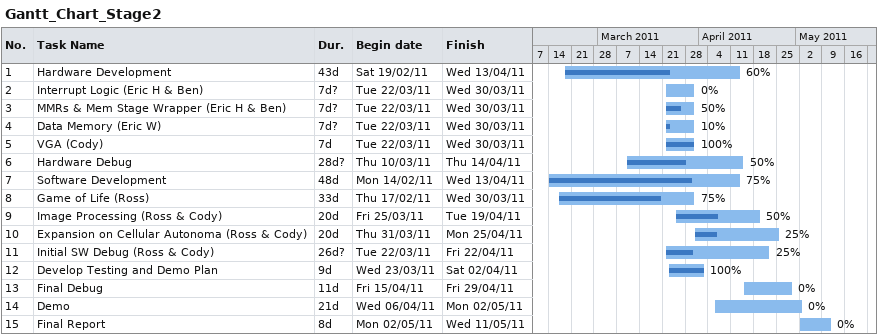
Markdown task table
Gantt_Chart_Stage2

| ID | Task | Duration | Start | Finish | % complete |
|---|---|---|---|---|---|
| 1 | Hardware Development | 43d | 2011-02-19 | 2011-04-13 | 60 |
| 2 | Interrupt Logic (Eric H & Ben) | 7d? | 2011-03-22 | 2011-03-30 | 0 |
| 3 | MMRs & Mem Stage Wrapper (Eric H & Ben) | 7d? | 2011-03-22 | 2011-03-30 | 50 |
| 4 | Data Memory (Eric W) | 7d? | 2011-03-22 | 2011-03-30 | 10 |
| 5 | VGA (Cody) | 7d | 2011-03-22 | 2011-03-30 | 100 |
| 6 | Hardware Debug | 28d? | 2011-03-10 | 2011-04-14 | 50 |
| 7 | Software Development | 48d | 2011-02-14 | 2011-04-13 | 75 |
| 8 | Game of Life (Ross) | 33d | 2011-02-17 | 2011-03-30 | 75 |
| 9 | Image Processing (Ross & Cody) | 20d | 2011-03-25 | 2011-04-19 | 50 |
| 10 | Expansion on Cellular Autonoma (Ross & Cody) | 20d | 2011-03-31 | 2011-04-25 | 25 |
| 11 | Initial SW Debug (Ross & Cody) | 26d? | 2011-03-22 | 2011-04-22 | 25 |
| 12 | Develop Testing and Demo Plan | 9d | 2011-03-23 | 2011-04-02 | 100 |
| 13 | Final Debug | 11d | 2011-04-15 | 2011-04-29 | 0 |
| 14 | Demo | 21d | 2011-04-06 | 2011-05-02 | 0 |
| 15 | Final Report | 8d | 2011-05-02 | 2011-05-11 | 0 |
